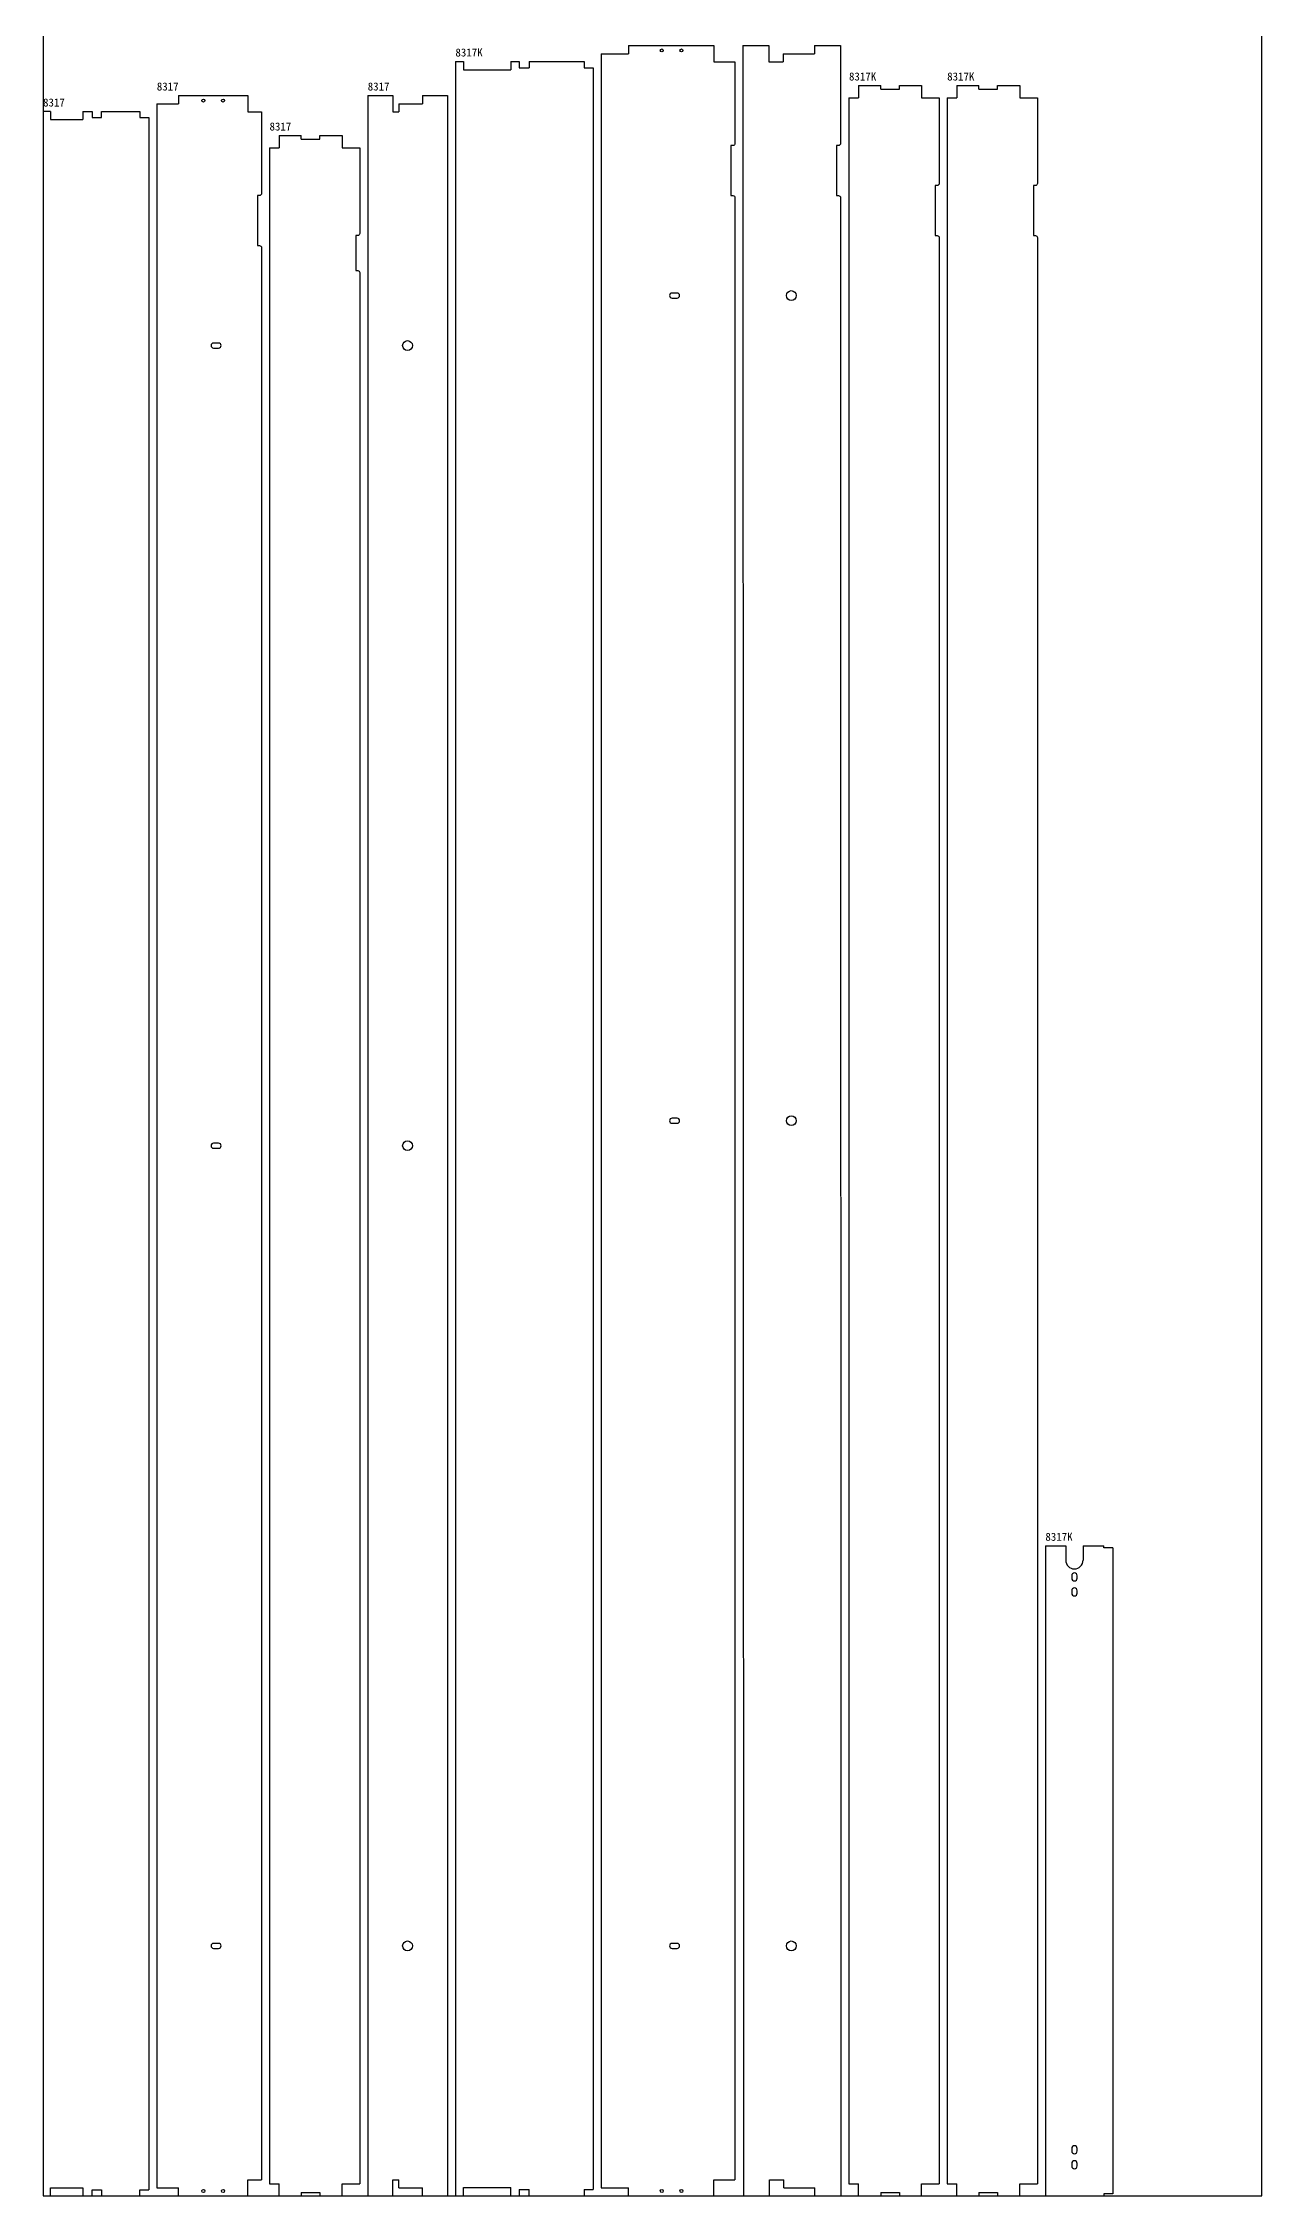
# Model space of a CAD drawing. Header units: metres. Extents: x 0 to 1219, y 0 to 4034.
# Drawn here: x 0 to 1219, y 0 to 2152 of the extents above; entities that cross this region are included whole.
import ezdxf

# ---------------------------------------------------------------- set-up
doc = ezdxf.new("R2010")
doc.units = ezdxf.units.M

# ---------------------------------------------------------------- blocks, each defined once
blk = doc.blocks.new('KB__-___-8317-__7_3')
at = {"color": 7}
for p, q in [((0, 2084), (0, 0)), ((7.5, 2084), (0, 2084)), ((7.5, 2084), (7.5, 2076)), ((7.5, 2076), (39.9, 2076)), ((39.9, 2084), (49, 2084)), ((39.9, 2084), (39.9, 2076)), ((49, 2084), (49, 2078)), ((49, 2078), (58.6, 2078)), ((58.6, 2078), (58.6, 2084)), ((58.6, 2084), (96.8, 2084)), ((96.8, 2084), (96.8, 2078)), ((96.8, 2078), (105.8, 2078)), ((105.8, 2078), (105.8, 6)), ((0, 0), (7.5, 0)), ((7.5, 0), (7.5, 8)), ((7.5, 8), (39.9, 8)), ((39.9, 8), (39.9, 0)), ((39.9, 0), (49, 0)), ((49, 0), (49, 6)), ((49, 6), (58.6, 6)), ((58.6, 6), (58.6, 0)), ((58.6, 0), (96.8, 0)), ((96.8, 0), (96.8, 6)), ((96.8, 6), (105.8, 6))]:
    blk.add_line(p, q, dxfattribs=at)
blk = doc.blocks.new('KB__-___-8317-__4_1')
at = {"color": 7}
for p, q in [((0, 2091.8), (0, 8.2)), ((0, 8.2), (21.6, 8.2)), ((21.6, 0), (21.6, 8.2)), ((21.6, 0), (91.1, 0)), ((91.1, 0), (91.1, 16.2)), ((91.1, 16.2), (104.7, 16.2))]:
    blk.add_line(p, q, dxfattribs=at)
for p, q in [((0, 2091.8), (21.6, 2091.8)), ((21.6, 2100), (21.6, 2091.8)), ((21.6, 2100), (91.1, 2100)), ((91.1, 2100), (91.1, 2083.8)), ((91.1, 2083.8), (104.7, 2083.8))]:
    blk.add_line(p, q)
at = {"color": 0}
blk.add_lwpolyline([(104.7, 2083.8), (104.7, 2002, -0.414214), (102.7, 2000), (100.7, 2000), (100.7, 1950), (102.7, 1950, -0.414214), (104.7, 1948), (104.7, 16.2)], format="xyb", dxfattribs=at)
for points in [[(61.8, 1847.5, 1), (61.8, 1852.5), (56.8, 1852.5, 1), (56.8, 1847.5)], [(61.8, 1047.5, 1), (61.8, 1052.5), (56.8, 1052.5, 1), (56.8, 1047.5)], [(61.8, 247.5, 1), (61.8, 252.5), (56.8, 252.5, 1), (56.8, 247.5)]]:
    blk.add_lwpolyline(points, format="xyb", close=True)
for centre in [(46.5, 2095), (66.2, 2095)]:
    blk.add_circle(centre, 1.5)
at = {"color": 7}
for centre in [(46.5, 5), (66.2, 5)]:
    blk.add_circle(centre, 1.5, dxfattribs=at)
blk = doc.blocks.new('KB__-___-8317-__5_2')
at = {"color": 7}
for p, q in [((0, 2047.8), (0, 12.2)), ((0, 12.2), (9.6, 12.2)), ((9.6, 0), (9.6, 12.2)), ((9.6, 0), (31.8, 0)), ((31.8, 3.6), (50.4, 3.6)), ((31.8, 3.6), (31.8, 0)), ((50.4, 3.6), (50.4, 0)), ((50.4, 0), (72.6, 0)), ((72.6, 0), (72.6, 12.2)), ((72.6, 12.2), (90.2, 12.2))]:
    blk.add_line(p, q, dxfattribs=at)
for p, q in [((0, 2047.8), (9.6, 2047.8)), ((9.6, 2060), (9.6, 2047.8)), ((9.6, 2060), (31.8, 2060)), ((31.8, 2056.4), (31.8, 2060)), ((31.8, 2056.4), (50.4, 2056.4)), ((50.4, 2060), (72.6, 2060)), ((50.4, 2056.4), (50.4, 2060)), ((72.6, 2060), (72.6, 2047.8)), ((72.6, 2047.8), (90.2, 2047.8))]:
    blk.add_line(p, q)
at = {"color": 0}
blk.add_lwpolyline([(90.2, 2047.8), (90.2, 1962, -0.414214), (88.2, 1960), (86.2, 1960), (86.2, 1925), (88.2, 1925, -0.414214), (90.2, 1923), (90.2, 12.2)], format="xyb", dxfattribs=at)
blk = doc.blocks.new('KB__-___-8317-__8_4')
at = {"color": 7}
for p, q in [((0, 2100), (0, 0)), ((0, 0), (25, 0)), ((25, 0), (25, 16.2)), ((25, 16.2), (31.1, 16.2)), ((31.1, 8.2), (31.1, 16.2)), ((31.1, 8.2), (54.7, 8.2)), ((54.7, 0), (54.7, 8.2)), ((54.7, 0), (79.7, 0))]:
    blk.add_line(p, q, dxfattribs=at)
for p, q in [((0, 2100), (25, 2100)), ((25, 2100), (25, 2083.8)), ((31.1, 2091.8), (31.1, 2083.8)), ((31.1, 2091.8), (54.7, 2091.8)), ((54.7, 2100), (54.7, 2091.8)), ((54.7, 2100), (79.7, 2100)), ((25, 2083.8), (31.1, 2083.8))]:
    blk.add_line(p, q)
at = {"color": 0}
blk.add_line((79.7, 2100), (79.7, 0), dxfattribs=at)
for centre in [(39.8, 1850), (39.8, 1050)]:
    blk.add_circle(centre, 4.9)
at = {"color": 7}
blk.add_circle((39.8, 250), 4.9, dxfattribs=at)
blk = doc.blocks.new('KB__-___-8317K-__8_10')
at = {"color": 7}
for p, q in [((0, 2134), (0, 0)), ((0, 2134), (8.2, 2134)), ((8.2, 2134), (8.2, 2125.7)), ((55.5, 2134), (63.9, 2134)), ((55.5, 2134), (55.5, 2125.7)), ((63.9, 2134), (63.9, 2127.7)), ((73.7, 2134), (128.6, 2134)), ((73.7, 2134), (73.7, 2127.7)), ((128.6, 2134), (128.6, 2127.7)), ((8.2, 2125.7), (55.5, 2125.7)), ((63.9, 2127.7), (73.7, 2127.7)), ((128.6, 2127.7), (137.9, 2127.7)), ((137.9, 2127.7), (137.9, 6.3)), ((0, 0), (8.2, 0)), ((8.2, 8.3), (55.5, 8.3)), ((8.2, 0), (8.2, 8.3)), ((55.5, 0), (55.5, 8.3)), ((55.5, 0), (63.9, 0)), ((63.9, 6.3), (63.9, 0)), ((63.9, 6.3), (73.7, 6.3)), ((73.7, 0), (73.7, 6.3)), ((73.7, 0), (128.6, 0)), ((128.6, 6.3), (128.6, 0)), ((128.6, 6.3), (137.9, 6.3))]:
    blk.add_line(p, q, dxfattribs=at)
blk = doc.blocks.new('KB__-___-8317K-__7_9')
at = {"color": 7}
for p, q in [((0, 2141.8), (0, 8.2)), ((0, 8.2), (27.1, 8.2)), ((27.1, 0), (27.1, 8.2)), ((27.1, 0), (112.6, 0)), ((112.6, 0), (112.6, 16.2)), ((112.6, 16.2), (133.7, 16.2))]:
    blk.add_line(p, q, dxfattribs=at)
for p, q in [((0, 2141.8), (27.1, 2141.8)), ((27.1, 2150), (27.1, 2141.8)), ((27.1, 2150), (112.6, 2150)), ((112.6, 2150), (112.6, 2133.8)), ((112.6, 2133.8), (133.7, 2133.8))]:
    blk.add_line(p, q)
at = {"color": 0}
blk.add_lwpolyline([(133.7, 2133.8), (133.7, 2052, -0.414214), (131.7, 2050), (129.7, 2050), (129.7, 2000), (131.7, 2000, -0.414214), (133.7, 1998), (133.7, 16.2)], format="xyb", dxfattribs=at)
for points in [[(75.8, 1897.5, 1), (75.8, 1902.5), (70.8, 1902.5, 1), (70.8, 1897.5)], [(75.8, 1072.5, 1), (75.8, 1077.5), (70.8, 1077.5, 1), (70.8, 1072.5)], [(75.8, 247.5, 1), (75.8, 252.5), (70.8, 252.5, 1), (70.8, 247.5)]]:
    blk.add_lwpolyline(points, format="xyb", close=True)
for centre in [(60.5, 2145), (80.2, 2145)]:
    blk.add_circle(centre, 1.5)
at = {"color": 7}
for centre in [(60.5, 5), (80.2, 5)]:
    blk.add_circle(centre, 1.5, dxfattribs=at)
blk = doc.blocks.new('KB__-___-8317K-__4_6')
at = {"color": 7}
for p, q in [((0, 2150), (0.5, 0)), ((0, 2150), (26, 2150)), ((26, 2150), (26, 2133.8)), ((26, 2133.8), (40.2, 2133.8)), ((40.2, 2141.8), (40.2, 2133.8)), ((40.2, 2141.8), (71.5, 2141.8)), ((71.5, 2150), (71.5, 2141.8)), ((71.5, 2150), (97.5, 2150)), ((0.5, 0), (26.5, 0)), ((26.5, 0), (26.5, 16.2)), ((26.5, 16.2), (40.7, 16.2)), ((40.7, 8.2), (40.7, 16.2)), ((40.7, 8.2), (72, 8.2)), ((72, 0), (72, 8.2)), ((72, 0), (98, 0))]:
    blk.add_line(p, q, dxfattribs=at)
at = {"color": 0}
blk.add_lwpolyline([(97.5, 2150), (97.5, 2052, -0.414214), (95.5, 2050), (93.5, 2050), (93.5, 2000), (95.5, 2000, -0.414214), (97.5, 1998), (98, 0)], format="xyb", dxfattribs=at)
for centre in [(48.3, 1900), (48.3, 1075)]:
    blk.add_circle(centre, 4.9)
at = {"color": 7}
blk.add_circle((48.3, 250), 4.9, dxfattribs=at)
blk = doc.blocks.new('KB__-___-8317K-__5_7')
for p, q in [((9.6, 2110), (9.6, 2097.8)), ((9.6, 2110), (31.8, 2110)), ((31.8, 2106.4), (31.8, 2110)), ((50.4, 2110), (72.6, 2110)), ((50.4, 2106.4), (50.4, 2110)), ((72.6, 2110), (72.6, 2097.8)), ((0, 2097.8), (9.6, 2097.8)), ((31.8, 2106.4), (50.4, 2106.4)), ((72.6, 2097.8), (90.2, 2097.8))]:
    blk.add_line(p, q)
at = {"color": 7}
for p, q in [((0, 2097.8), (0, 12.2)), ((0, 12.2), (9.6, 12.2)), ((9.6, 0), (9.6, 12.2)), ((9.6, 0), (31.8, 0)), ((31.8, 3.6), (50.4, 3.6)), ((31.8, 3.6), (31.8, 0)), ((50.4, 3.6), (50.4, 0)), ((50.4, 0), (72.6, 0)), ((72.6, 0), (72.6, 12.2)), ((72.6, 12.2), (90.2, 12.2))]:
    blk.add_line(p, q, dxfattribs=at)
at = {"color": 0}
blk.add_lwpolyline([(90.2, 2097.8), (90.2, 2012, -0.414214), (88.2, 2010), (86.2, 2010), (86.2, 1960), (88.2, 1960, -0.414214), (90.2, 1958), (90.2, 12.2)], format="xyb", dxfattribs=at)
blk = doc.blocks.new('KB__-___-8317K-__6_8')
for p, q in [((9.6, 2110), (9.6, 2097.8)), ((9.6, 2110), (31.8, 2110)), ((31.8, 2106.4), (31.8, 2110)), ((50.4, 2110), (72.6, 2110)), ((50.4, 2106.4), (50.4, 2110)), ((72.6, 2110), (72.6, 2097.8)), ((0, 2097.8), (9.6, 2097.8)), ((31.8, 2106.4), (50.4, 2106.4)), ((72.6, 2097.8), (90.2, 2097.8))]:
    blk.add_line(p, q)
at = {"color": 7}
for p, q in [((0, 2097.8), (0, 12.2)), ((0, 12.2), (9.6, 12.2)), ((9.6, 0), (9.6, 12.2)), ((9.6, 0), (31.8, 0)), ((31.8, 3.6), (50.4, 3.6)), ((31.8, 3.6), (31.8, 0)), ((50.4, 3.6), (50.4, 0)), ((50.4, 0), (72.6, 0)), ((72.6, 0), (72.6, 12.2)), ((72.6, 12.2), (90.2, 12.2))]:
    blk.add_line(p, q, dxfattribs=at)
at = {"color": 0}
blk.add_lwpolyline([(90.2, 2097.8), (90.2, 2012, -0.414214), (88.2, 2010), (86.2, 2010), (86.2, 1960), (88.2, 1960, -0.414214), (90.2, 1958), (90.2, 12.2)], format="xyb", dxfattribs=at)
blk = doc.blocks.new('KB__-___-8317K-__3_5')
for p, q in [((0, 650), (0, 0)), ((0, 650), (20.4, 650)), ((20.4, 650), (20.4, 635.6)), ((37.7, 650), (37.7, 635.6)), ((37.7, 650), (58.6, 650)), ((58.6, 648), (58.6, 650)), ((67.6, 648), (58.6, 648)), ((67.6, 648), (67.6, 2)), ((0, 0), (58.6, 0)), ((67.6, 2), (58.6, 2)), ((58.6, 2), (58.6, 0))]:
    blk.add_line(p, q)
for points in [[(31.8, 620.1, 1), (26.3, 620.1), (26.3, 617.6, 1), (31.8, 617.6)], [(31.8, 605.1, 1), (26.3, 605.1), (26.3, 602.6, 1), (31.8, 602.6)], [(31.8, 47.5, 1), (26.3, 47.5), (26.3, 45, 1), (31.8, 45)], [(31.8, 32.5, 1), (26.3, 32.5), (26.3, 30, 1), (31.8, 30)]]:
    blk.add_lwpolyline(points, format="xyb", close=True)
blk.add_arc((29, 635.6), 8.65, 180, 0)

msp = doc.modelspace()

# ---------------------------------------------------------------- linework, layer by layer
at = {"color": 3}
msp.add_lwpolyline([(0, 0), (1219, 0), (1219, 4000), (0, 4000)], close=True, dxfattribs=at)

# ---------------------------------------------------------------- block references
for name, p in [('KB__-___-8317K-__8_10', (412.4, 0)), ('KB__-___-8317K-__7_9', (558.3, 0)), ('KB__-___-8317K-__4_6', (700, 0)), ('KB__-___-8317K-__5_7', (806, 0)), ('KB__-___-8317K-__6_8', (904.2, 0)), ('KB__-___-8317-__4_1', (113.8, 0)), ('KB__-___-8317-__8_4', (324.7, 0)), ('KB__-___-8317-__7_3', (0, 0)), ('KB__-___-8317-__5_2', (226.5, 0)), ('KB__-___-8317K-__3_5', (1002.4, 0))]:
    msp.add_blockref(name, p)

# ---------------------------------------------------------------- texts
for s, p in [('8317K', (412.4, 2139)), ('8317', (113.8, 2105)), ('8317', (324.7, 2105)), ('8317K', (806, 2115)), ('8317K', (904.2, 2115)), ('8317', (0, 2089)), ('8317', (226.5, 2065)), ('8317K', (1002.4, 655))]:
    msp.add_text(s, height=8).set_placement(p)

doc.saveas('drawing.dxf')
